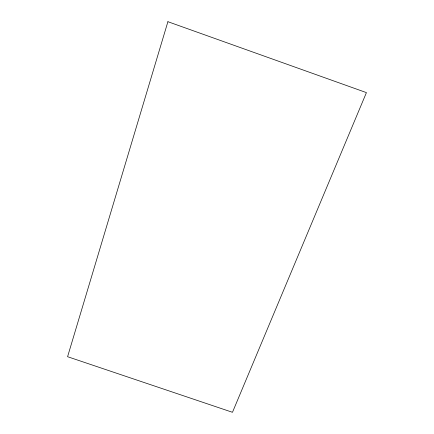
<?xml version="1.0" encoding="UTF-8"?>
<svg xmlns="http://www.w3.org/2000/svg" width="434" height="434" viewBox="0 0 434 434"><rect width="100%" height="100%" fill="white"/><g stroke="black" fill="none" stroke-linecap="round" stroke-linejoin="round"><path stroke-width="0.65" d="M167.909 21.7L67.579 356.705L232.472 412.3L366.421 92.616L167.909 21.7"/></g></svg>
